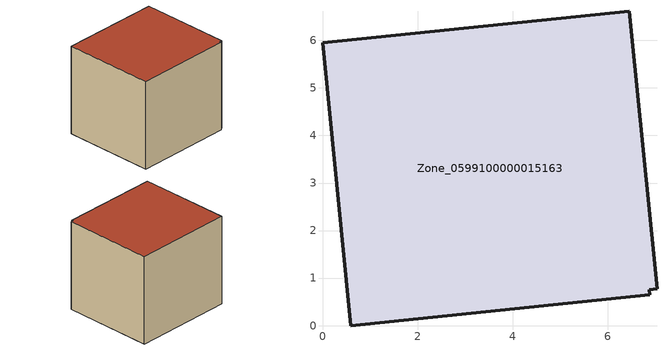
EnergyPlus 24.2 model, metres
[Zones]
Zone_0599100000015163
 floor ground (C_G): 7.04,0.77 6.87,0.75 6.89,0.65 0.6,0 0,5.95 6.45,6.61 z0
 wall outside (C_F): 7.04,0.77 6.45,6.61 0,5.95 0.6,0 6.89,0.65 6.87,0.75 7.04,0.77 z0:5.83
 roof outside (C_R): 6.87,0.75 7.04,0.77 6.45,6.61 0,5.95 0.6,0 6.89,0.65 z5.83
[BUILDING]
Pand.0599100000015163: North Axis=0; Terrain=City; Loads Convergence Tolerance Value=0.04; Temperature Convergence Tolerance Value=0.4; Solar Distribution=FullExterior; Maximum Number of Warmup Days=25; Minimum Number of Warmup Days=1
[Site:Location]
Rotterdam.The.Hague.AP_ZH_NLD Design_Conditions: Latitude=51.96; Longitude=4.45; Time Zone=1; Elevation=-4.5
[SITE:GROUNDTEMPERATURE:BUILDINGSURFACE]
18, 18, 18, 18, 18, 18, 18, 18, 18, 18, 18, 18
[MATERIAL] Thermal Absorptance=0.9; Solar Absorptance=0.7; Visible Absorptance=0.7
Name | Roughness | Thickness | Conductivity | Density | Specific Heat
G.TI.1946-1964 | MediumSmooth | 0.15 | 1 | 540 | 1210
F.TI.1946-1964 | Rough | 0.3 | 0.857143 | 1920 | 840
R.TI.1946-1964 | MediumRough | 0.2 | 0.277778 | 1500 | 1000
[CONSTRUCTION]
C_G: G.TI.1946-1964
C_F: F.TI.1946-1964
C_R: R.TI.1946-1964
[ZONE]
Zone_0599100000015163: Type=1; Multiplier=1; Ceiling Height=Autocalculate; Volume=Autocalculate; Floor Area=autocalculate; Part of Total Floor Area=Yes
[ZONEINFILTRATION:DESIGNFLOWRATE]
Infil_Zone_0599100000015163: Zone or ZoneList or Space or SpaceList=Zone_0599100000015163; Schedule=AlwaysOn; Design Flow Rate Calculation Method=Flow/Area; Flow Rate per Floor Area=0.003; Constant Term Coefficient=1; Temperature Term Coefficient=0; Velocity Term Coefficient=0; Velocity Squared Term Coefficient=0
[HVACTEMPLATE:ZONE:IDEALLOADSAIRSYSTEM]
Zone_0599100000015163: Maximum Heating Supply Air Temperature=50; Minimum Cooling Supply Air Temperature=13; Maximum Heating Supply Air Humidity Ratio=0.0156; Minimum Cooling Supply Air Humidity Ratio=0.0077; Heating Limit=NoLimit; Cooling Limit=NoLimit; Dehumidification Control Type=ConstantSensibleHeatRatio; Cooling Sensible Heat Ratio=0.7; Dehumidification Setpoint=60; Humidification Control Type=None; Humidification Setpoint=30; Outdoor Air Method=None; Outdoor Air Flow Rate per Person=0.00944; Outdoor Air Flow Rate per Zone Floor Area=0; Outdoor Air Flow Rate per Zone=0; Demand Controlled Ventilation Type=None; Outdoor Air Economizer Type=NoEconomizer; Heat Recovery Type=None; Sensible Heat Recovery Effectiveness=0.7; Latent Heat Recovery Effectiveness=0.65
[ZONECONTROL:THERMOSTAT]
ThermostatControl_Zone_0599100000015163: Zone or ZoneList=Zone_0599100000015163; Control Type Schedule=DualSetpointControlType; Control 1=Thermostat_Zone_0599100000015163; Temperature Difference Between Cutout And Setpoint=0
[THERMOSTATSETPOINT:DUALSETPOINT]
Thermostat_Zone_0599100000015163: Heating Setpoint Temperature Schedule=HeatingSetpoint_Zone_0599100000015163; Cooling Setpoint Temperature Schedule=CoolingSetpoint_Zone_0599100000015163
[SCHEDULE:COMPACT]
HeatingSetpoint_Zone_0599100000015163: Through: 12/31, For: AllDays, Until: 24:00, 21
CoolingSetpoint_Zone_0599100000015163: Through: 12/31, For: AllDays, Until: 24:00, 24
DualSetpointControlType: Through: 12/31, For: AllDays, Until: 24:00, 4
AlwaysOn: Through: 12/31, For: AllDays, Until: 24:00, 1
